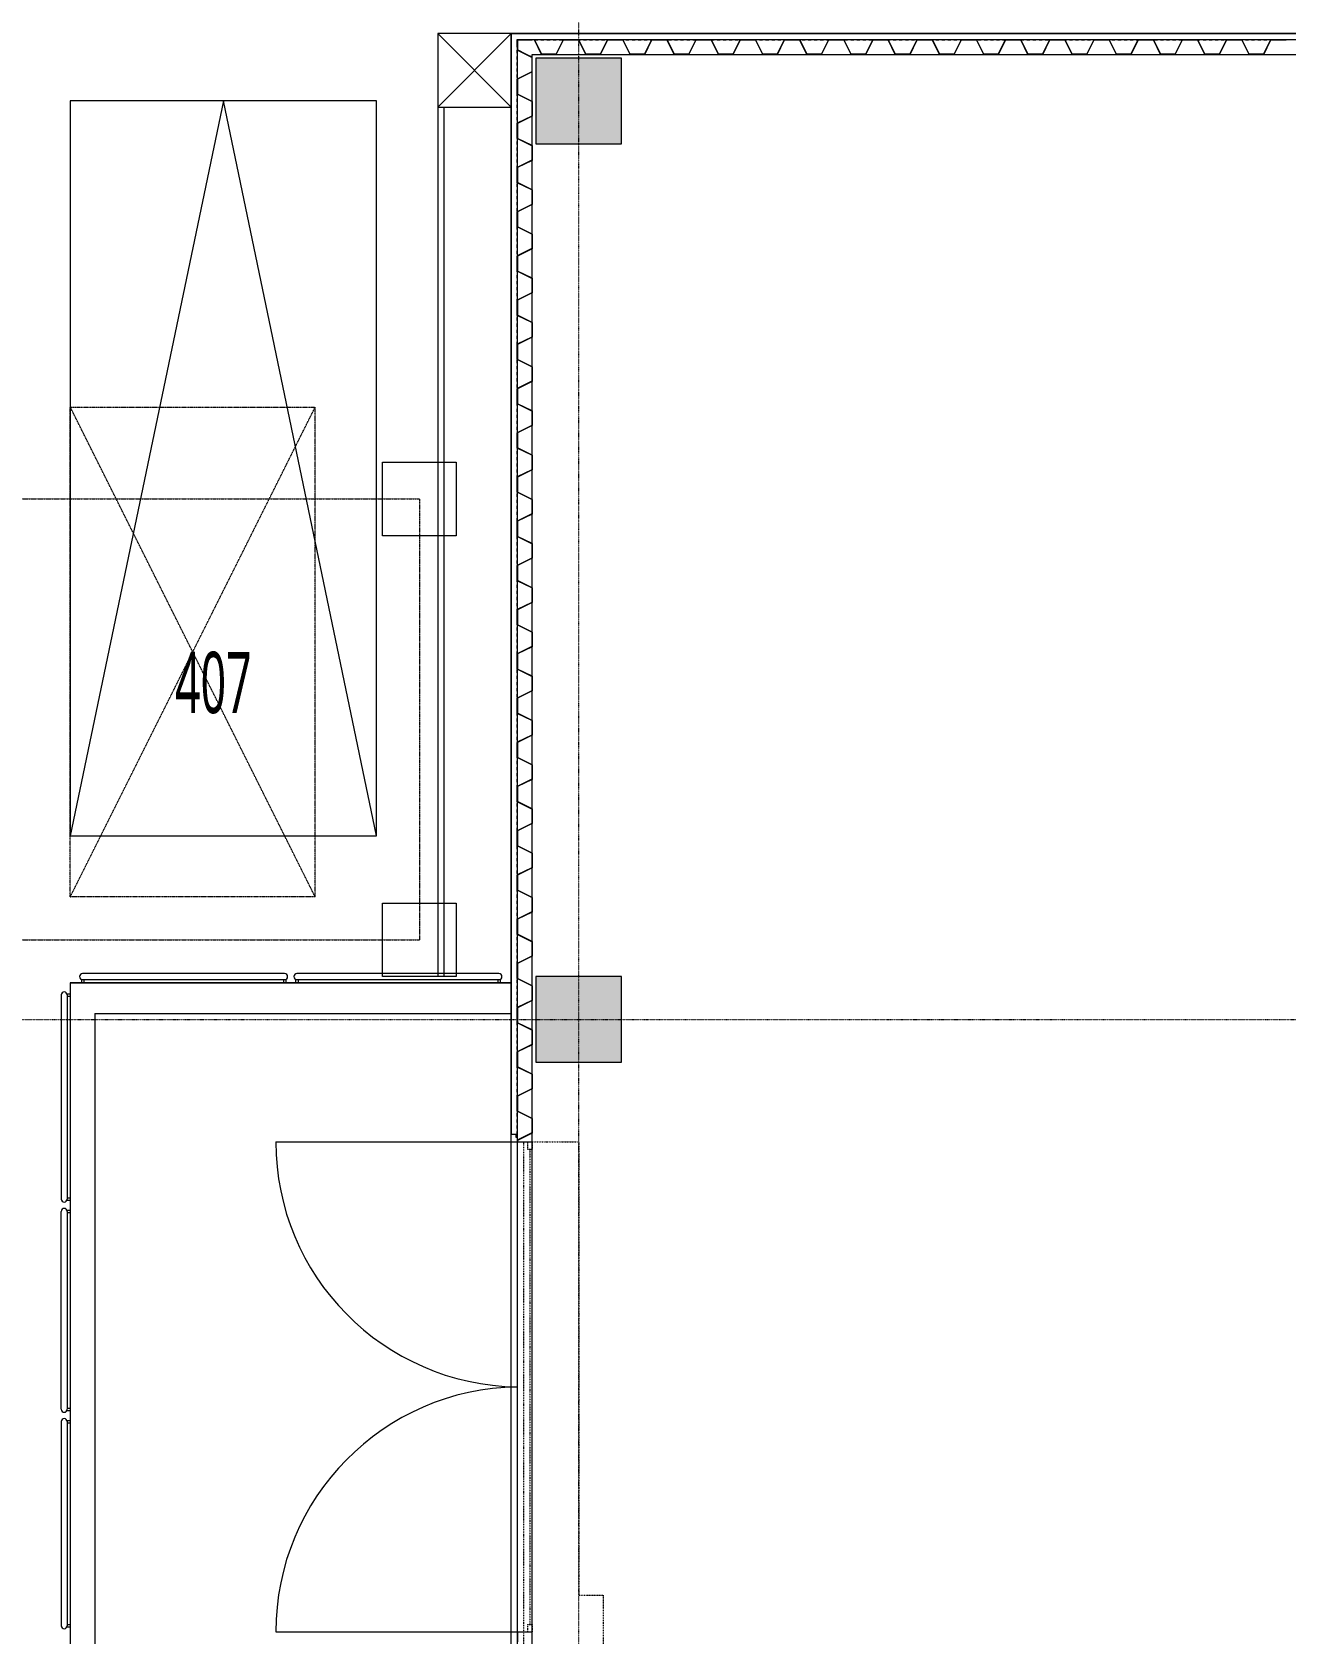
# Model space of a CAD drawing. Extents: x -76427 to 292734, y -42117 to 131250.
# Drawn here: x -4463 to 5776, y 69982 to 83063 of the extents above; entities that cross this region are included whole.
import ezdxf

# ---------------------------------------------------------------- set-up
doc = ezdxf.new("R2010")
doc.units = 0
doc.header["$LTSCALE"] = 10
for name, pattern in [('H12PL1$0$DOTK1', [0.01, 0.005, -0.005]), ('H12PL1$0$DOTK2', [0.0166, 0.0083, -0.0083]), ('H12PL1$0$JJP_三點線', [0.9, 0.3, -0.15, 0, -0.15, 0, -0.15, 0, -0.15]), ('H12PL1$0$JJP_虛線(退縮線、投影線、地下室範圍、非屬本工程、圖面分區)', [0.45, 0.3, -0.15]), ('H12PL1$0$點劃線', [1.340556, 0.635, -0.352778, 0, -0.352778]), ('XFM7P10ICA$0$H12PL1$0$JJP_三點線', [0.9, 0.3, -0.15, 0, -0.15, 0, -0.15, 0, -0.15]), ('XFM7P10ICA$0$H12PL1$0$JJP_虛線(退縮線、投影線、地下室範圍、非屬本工程、圖面分區)', [0.45, 0.3, -0.15]), ('XFM7P10ICA$0$H12PL1$0$點劃線', [1.340556, 0.635, -0.352778, 0, -0.352778])]:
    doc.linetypes.add(name, pattern=pattern)
for name, color, linetype in [('H12PL1$0$A-WALL-EX', 252, 'Continuous'), ('H12PL1$0$Door', 252, 'Continuous'), ('H12PL1$0$L10_14_PKG', 252, 'Continuous'), ('H12PL1$0$L10_14_PKG-NN', 252, 'Continuous'), ('H12PL1$0$L10_14_SCON', 252, 'Continuous'), ('H12PL1$0$L10_14_SIAGE1', 252, 'Continuous'), ('H12PL1$0$L10_14_SIAGE2', 252, 'Continuous'), ('H12PL1$0$L10_14_STANTION新設', 252, 'Continuous'), ('H12PL1$0$L10_14_SUGATA3', 252, 'Continuous'), ('H12PL1$0$L10_14_SUGATA4', 252, 'Continuous'), ('H12PL1$0$L10_14_SUGATAD', 252, 'Continuous'), ('H12PL1$0$L10_14_TATEGU1', 252, 'Continuous'), ('H12PL1$0$L10_14_TATEGU3', 252, 'Continuous'), ('H12PL1$0$S-COL', 252, 'Continuous'), ('H12PL1$0$S-GRID', 252, 'Continuous'), ('H12PL1$0$S-SLAB-SHOW', 252, 'Continuous'), ('XFM7P10ICA$0$H12PL1$0$A-WALL-EX', 252, 'Continuous'), ('XFM7P10ICA$0$H12PL1$0$Door', 252, 'Continuous'), ('XFM7P10ICA$0$H12PL1$0$Hattch', 252, 'Continuous'), ('XFM7P10ICA$0$H12PL1$0$L-ROAD', 252, 'Continuous'), ('XFM7P10ICA$0$H12PL1$0$S-COL', 252, 'Continuous'), ('XFM7P10ICA$0$H12PL1$0$S-GRID', 252, 'Continuous')]:
    doc.layers.add(name, color=color, linetype=linetype)
doc.styles.add('H12PL1$0$Standard', font='', dxfattribs={"width": 0.8})
doc.styles.get('H12PL1$0$Standard').set_extended_font_data('Microsoft JhengHei')

# ---------------------------------------------------------------- blocks, each defined once
blk = doc.blocks.new('XFM7P10ICA$0$H12PL1')
at = {"layer": 'XFM7P10ICA$0$H12PL1$0$Hattch', "linetype": 'Continuous', "lineweight": 0}
for points in [[(-350, 82150), (350, 82150), (350, 82850), (-350, 82850)], [(-350, 74650), (350, 74650), (350, 75350), (-350, 75350)]]:
    blk.add_hatch(color=256, dxfattribs=at).paths.add_polyline_path(points)
at = {"layer": 'XFM7P10ICA$0$H12PL1$0$A-WALL-EX', "linetype": 'XFM7P10ICA$0$H12PL1$0$JJP_虛線(退縮線、投影線、地下室範圍、非屬本工程、圖面分區)', "lineweight": 0}
for p, q in [((-380, 82999.97), (-500, 82999.97)), ((-500, 82999.97), (-500, 82879.97)), ((17517.5, 82999.97), (-380, 82999.97)), ((-500, 82879.97), (-500, -2529.97))]:
    blk.add_line(p, q, dxfattribs=at)
at = {"layer": 'XFM7P10ICA$0$H12PL1$0$A-WALL-EX', "lineweight": 0}
for p, q in [((-500, 74000), (-380, 74000)), ((-500, 70000), (-380, 70000))]:
    blk.add_line(p, q, dxfattribs=at)
at = {"layer": 'XFM7P10ICA$0$H12PL1$0$A-WALL-EX', "linetype": 'XFM7P10ICA$0$H12PL1$0$JJP_虛線(退縮線、投影線、地下室範圍、非屬本工程、圖面分區)', "lineweight": 0, "flags": 128}
for points in [[(-500.03, 83000), (-500, 83000)], [(-500.03, 83000), (-500.03, -2650)], [(17517.5, 83000), (-500, 83000)], [(-380, 82879.97), (17517.5, 82879.97)], [(-380, -2529.97), (-380, 82879.97)]]:
    blk.add_lwpolyline(points, dxfattribs=at)
at = {"layer": 'XFM7P10ICA$0$H12PL1$0$A-WALL-EX', "lineweight": 0, "flags": 128}
for points in [[(-500, 83000), (-380, 83000)], [(-500, 83000), (-500, 74000)], [(17650, 83000), (-380, 83000)], [(-380, 82880), (17650, 82880)], [(-380, 74000), (-380, 82880)], [(-500, 70000), (-500, 69600)], [(-380, 69600), (-380, 70000)]]:
    blk.add_lwpolyline(points, dxfattribs=at)
at = {"layer": 'XFM7P10ICA$0$H12PL1$0$Door', "linetype": 'XFM7P10ICA$0$H12PL1$0$點劃線', "lineweight": 0}
for p, q in [((-446, 74000), (4, 74000)), ((-446, 69900), (-446, 74000)), ((-416, 74000), (-416, 73940)), ((-416, 73940), (-380, 73940)), ((-398, 73940), (-398, 70060)), ((-380, 74000), (-380, 73940)), ((4, 70300), (4, 74000)), ((4, 70300), (204, 70300)), ((204, 69900), (204, 70300)), ((-416, 70060), (-416, 70000)), ((-416, 70060), (-380, 70060)), ((-416, 70000), (-380, 70000)), ((-380, 70060), (-380, 70000))]:
    blk.add_line(p, q, dxfattribs=at)
at = {"layer": 'XFM7P10ICA$0$H12PL1$0$Hattch', "lineweight": 0}
for p, q in [((-498.32, 83000), (-498.32, 82998.32)), ((-498.32, 82998.32), (-498.32, 82916.09)), ((-362.08, 82998.32), (-380, 82998.32)), ((-301.88, 82880), (-361.04, 82998.32)), ((-300.84, 82881.68), (-360, 83000)), ((-182.92, 82881.68), (-123.76, 83000)), ((-181.88, 82880), (-122.72, 82998.32)), ((-123.76, 83000), (0, 83000)), ((-1.04, 82998.32), (-122.72, 82998.32)), ((59.16, 82880), (0, 82998.32)), ((60.2, 82881.68), (1.04, 83000)), ((178.12, 82881.68), (237.28, 83000)), ((179.16, 82880), (238.32, 82998.32)), ((237.28, 83000), (361.04, 83000)), ((360, 82998.32), (238.32, 82998.32)), ((420.2, 82880), (361.04, 82998.32)), ((421.24, 82881.68), (362.08, 83000)), ((539.16, 82881.68), (598.32, 83000)), ((540.2, 82880), (599.36, 82998.32)), ((598.32, 83000), (722.08, 83000)), ((721.04, 82998.32), (599.36, 82998.32)), ((781.24, 82880), (722.08, 82998.32)), ((782.27, 82881.68), (723.11, 83000)), ((900.2, 82881.68), (959.36, 83000)), ((901.24, 82880), (960.4, 82998.32)), ((959.36, 83000), (1083.11, 83000)), ((1082.08, 82998.32), (960.4, 82998.32)), ((1142.27, 82880), (1083.11, 82998.32)), ((1143.31, 82881.68), (1084.15, 83000)), ((1261.24, 82881.68), (1320.4, 83000)), ((1262.27, 82880), (1321.43, 82998.32)), ((1320.4, 83000), (1444.15, 83000)), ((1443.11, 82998.32), (1321.43, 82998.32)), ((1503.31, 82880), (1444.15, 82998.32)), ((1504.35, 82881.68), (1445.19, 83000)), ((1622.27, 82881.68), (1681.43, 83000)), ((1623.31, 82880), (1682.47, 82998.32)), ((1681.43, 83000), (1805.19, 83000)), ((1804.15, 82998.32), (1682.47, 82998.32)), ((1864.35, 82880), (1805.19, 82998.32)), ((1865.39, 82881.68), (1806.23, 83000)), ((1983.31, 82881.68), (2042.47, 83000)), ((1984.35, 82880), (2043.51, 82998.32)), ((2042.47, 83000), (2166.23, 83000)), ((2165.19, 82998.32), (2043.51, 82998.32)), ((2225.39, 82880), (2166.23, 82998.32)), ((2226.43, 82881.68), (2167.27, 83000)), ((2344.35, 82881.68), (2403.51, 83000)), ((2345.39, 82880), (2404.55, 82998.32)), ((2403.51, 83000), (2527.27, 83000)), ((2526.23, 82998.32), (2404.55, 82998.32)), ((2586.43, 82880), (2527.27, 82998.32)), ((2587.47, 82881.68), (2528.31, 83000)), ((2705.39, 82881.68), (2764.55, 83000)), ((2706.43, 82880), (2765.59, 82998.32)), ((2764.55, 83000), (2888.31, 83000)), ((2887.27, 82998.32), (2765.59, 82998.32)), ((2947.47, 82880), (2888.31, 82998.32)), ((2948.5, 82881.68), (2889.34, 83000)), ((3066.43, 82881.68), (3125.59, 83000)), ((3067.47, 82880), (3126.63, 82998.32)), ((3125.59, 83000), (3249.34, 83000)), ((3248.31, 82998.32), (3126.63, 82998.32)), ((3308.5, 82880), (3249.34, 82998.32)), ((3309.54, 82881.68), (3250.38, 83000)), ((3427.47, 82881.68), (3486.63, 83000)), ((3428.5, 82880), (3487.66, 82998.32)), ((3486.63, 83000), (3610.38, 83000)), ((3609.34, 82998.32), (3487.66, 82998.32)), ((3669.54, 82880), (3610.38, 82998.32)), ((3670.58, 82881.68), (3611.42, 83000)), ((3788.5, 82881.68), (3847.66, 83000)), ((3789.54, 82880), (3848.7, 82998.32)), ((3847.66, 83000), (3971.42, 83000)), ((3970.38, 82998.32), (3848.7, 82998.32)), ((4030.58, 82880), (3971.42, 82998.32)), ((4031.62, 82881.68), (3972.46, 83000)), ((4149.54, 82881.68), (4208.7, 83000)), ((4150.58, 82880), (4209.74, 82998.32)), ((4208.7, 83000), (4332.46, 83000)), ((4331.42, 82998.32), (4209.74, 82998.32)), ((4391.62, 82880), (4332.46, 82998.32)), ((4392.66, 82881.68), (4333.5, 83000)), ((4510.58, 82881.68), (4569.74, 83000)), ((4511.62, 82880), (4570.78, 82998.32)), ((4569.74, 83000), (4693.5, 83000)), ((4692.46, 82998.32), (4570.78, 82998.32)), ((4752.66, 82880), (4693.5, 82998.32)), ((4753.7, 82881.68), (4694.54, 83000)), ((4871.62, 82881.68), (4930.78, 83000)), ((4872.66, 82880), (4931.82, 82998.32)), ((4930.78, 83000), (5054.54, 83000)), ((5053.5, 82998.32), (4931.82, 82998.32)), ((5113.7, 82880), (5054.54, 82998.32)), ((5114.73, 82881.68), (5055.57, 83000)), ((5232.66, 82881.68), (5291.82, 83000)), ((5233.7, 82880), (5292.86, 82998.32)), ((5291.82, 83000), (5415.57, 83000)), ((5414.54, 82998.32), (5292.86, 82998.32)), ((5474.73, 82880), (5415.57, 82998.32)), ((5475.77, 82881.68), (5416.61, 83000)), ((5593.7, 82881.68), (5652.86, 83000)), ((5594.73, 82880), (5653.89, 82998.32)), ((5652.86, 83000), (5776.61, 83000)), ((5775.57, 82998.32), (5653.89, 82998.32)), ((-429.9, 82880), (-500, 82915.05)), ((-426.14, 82880), (-498.32, 82916.09)), ((-381.68, 82855.89), (-429.9, 82880)), ((-380, 82856.93), (-426.14, 82880)), ((-381.68, 82855.89), (-381.68, 82737.97)), ((-181.88, 82880), (-301.88, 82880)), ((-182.92, 82881.68), (-300.84, 82881.68)), ((179.16, 82880), (59.16, 82880)), ((178.12, 82881.68), (60.2, 82881.68)), ((540.2, 82880), (420.2, 82880)), ((539.16, 82881.68), (421.24, 82881.68)), ((901.24, 82880), (781.24, 82880)), ((900.2, 82881.68), (782.27, 82881.68)), ((1262.27, 82880), (1142.27, 82880)), ((1261.24, 82881.68), (1143.31, 82881.68)), ((1623.31, 82880), (1503.31, 82880)), ((1622.27, 82881.68), (1504.35, 82881.68)), ((1984.35, 82880), (1864.35, 82880)), ((1983.31, 82881.68), (1865.39, 82881.68)), ((2345.39, 82880), (2225.39, 82880)), ((2344.35, 82881.68), (2226.43, 82881.68)), ((2706.43, 82880), (2586.43, 82880)), ((2705.39, 82881.68), (2587.47, 82881.68)), ((3067.47, 82880), (2947.47, 82880)), ((3066.43, 82881.68), (2948.5, 82881.68)), ((3428.5, 82880), (3308.5, 82880)), ((3427.47, 82881.68), (3309.54, 82881.68)), ((3789.54, 82880), (3669.54, 82880)), ((3788.5, 82881.68), (3670.58, 82881.68)), ((4150.58, 82880), (4030.58, 82880)), ((4149.54, 82881.68), (4031.62, 82881.68)), ((4511.62, 82880), (4391.62, 82880)), ((4510.58, 82881.68), (4392.66, 82881.68)), ((4872.66, 82880), (4752.66, 82880)), ((4871.62, 82881.68), (4753.7, 82881.68)), ((5233.7, 82880), (5113.7, 82880)), ((5232.66, 82881.68), (5114.73, 82881.68)), ((5594.73, 82880), (5474.73, 82880)), ((5593.7, 82881.68), (5475.77, 82881.68)), ((-381.68, 82737.97), (-500, 82678.81)), ((-500, 82554.01), (-500, 82677.77)), ((-380, 82736.93), (-498.32, 82677.77)), ((-498.32, 82676.73), (-498.32, 82555.05)), ((-381.68, 82494.85), (-500, 82554.01)), ((-380, 82495.89), (-498.32, 82555.05)), ((-381.68, 82494.85), (-381.68, 82376.93)), ((-380, 82495.89), (-380, 82375.89)), ((-381.68, 82376.93), (-500, 82317.77)), ((-500, 82192.98), (-500, 82316.73)), ((-380, 82375.89), (-498.32, 82316.73)), ((-498.32, 82315.69), (-498.32, 82194.01)), ((-381.68, 82133.82), (-500, 82192.98)), ((-380, 82134.85), (-498.32, 82194.01)), ((-381.68, 82015.89), (-500, 81956.73)), ((-380, 82014.85), (-498.32, 81955.69)), ((-381.68, 82133.82), (-381.68, 82015.89)), ((-380, 82134.85), (-380, 82014.85)), ((-500, 81831.94), (-500, 81955.69)), ((-498.32, 81954.66), (-498.32, 81832.98)), ((-381.68, 81772.78), (-500, 81831.94)), ((-380, 81773.82), (-498.32, 81832.98)), ((-381.68, 81772.78), (-381.68, 81654.85)), ((-380, 81773.82), (-380, 81653.82)), ((-381.68, 81654.85), (-500, 81595.69)), ((-380, 81653.82), (-498.32, 81594.66)), ((-500, 81470.9), (-500, 81594.66)), ((-498.32, 81593.62), (-498.32, 81471.94)), ((-381.68, 81411.74), (-500, 81470.9)), ((-380, 81412.78), (-498.32, 81471.94)), ((-381.68, 81411.74), (-381.68, 81293.82)), ((-380, 81412.78), (-380, 81292.78)), ((-381.68, 81293.82), (-500, 81234.66)), ((-500, 81109.86), (-500, 81233.62)), ((-380, 81292.78), (-498.32, 81233.62)), ((-498.32, 81232.58), (-498.32, 81110.9)), ((-381.68, 81050.7), (-500, 81109.86)), ((-380, 81051.74), (-498.32, 81110.9)), ((-381.68, 81050.7), (-381.68, 80932.78)), ((-380, 81051.74), (-380, 80931.74)), ((-381.68, 80932.78), (-500, 80873.62)), ((-500, 80748.82), (-500, 80872.58)), ((-380, 80931.74), (-498.32, 80872.58)), ((-498.32, 80871.54), (-498.32, 80749.86)), ((-381.68, 80689.66), (-500, 80748.82)), ((-380, 80690.7), (-498.32, 80749.86)), ((-381.68, 80689.66), (-381.68, 80571.74)), ((-380, 80690.7), (-380, 80570.7)), ((-381.68, 80571.74), (-500, 80512.58)), ((-500, 80387.78), (-500, 80511.54)), ((-380, 80570.7), (-498.32, 80511.54)), ((-498.32, 80510.5), (-498.32, 80388.82)), ((-381.68, 80328.62), (-500, 80387.78)), ((-380, 80329.66), (-498.32, 80388.82)), ((-381.68, 80328.62), (-381.68, 80210.7)), ((-380, 80329.66), (-380, 80209.66)), ((-381.68, 80210.7), (-500, 80151.54)), ((-380, 80209.66), (-498.32, 80150.5)), ((-500, 80026.75), (-500, 80150.5)), ((-498.32, 80149.46), (-498.32, 80027.78)), ((-381.68, 79967.59), (-500, 80026.75)), ((-380, 79968.62), (-498.32, 80027.78)), ((-381.68, 79967.59), (-381.68, 79849.66)), ((-380, 79968.62), (-380, 79848.62)), ((-381.68, 79849.66), (-500, 79790.5)), ((-500, 79665.71), (-500, 79789.46)), ((-380, 79848.62), (-498.32, 79789.46)), ((-498.32, 79788.43), (-498.32, 79666.75)), ((-381.68, 79606.55), (-500, 79665.71)), ((-380, 79607.59), (-498.32, 79666.75)), ((-381.68, 79606.55), (-381.68, 79488.62)), ((-380, 79607.59), (-380, 79487.59)), ((-381.68, 79488.62), (-500, 79429.46)), ((-500, 79304.67), (-500, 79428.43)), ((-380, 79487.59), (-498.32, 79428.43)), ((-498.32, 79427.39), (-498.32, 79305.71)), ((-381.68, 79245.51), (-500, 79304.67)), ((-380, 79246.55), (-498.32, 79305.71)), ((-381.68, 79245.51), (-381.68, 79127.59)), ((-380, 79246.55), (-380, 79126.55)), ((-381.68, 79127.59), (-500, 79068.43)), ((-500, 78943.63), (-500, 79067.39)), ((-380, 79126.55), (-498.32, 79067.39)), ((-498.32, 79066.35), (-498.32, 78944.67)), ((-381.68, 78884.47), (-500, 78943.63)), ((-380, 78885.51), (-498.32, 78944.67)), ((-381.68, 78884.47), (-381.68, 78766.55)), ((-380, 78885.51), (-380, 78765.51)), ((-381.68, 78766.55), (-500, 78707.39)), ((-380, 78765.51), (-498.32, 78706.35)), ((-500, 78582.59), (-500, 78706.35)), ((-498.32, 78705.31), (-498.32, 78583.63)), ((-381.68, 78523.43), (-500, 78582.59)), ((-380, 78524.47), (-498.32, 78583.63)), ((-381.68, 78523.43), (-381.68, 78405.51)), ((-380, 78524.47), (-380, 78404.47)), ((-381.68, 78405.51), (-500, 78346.35)), ((-380, 78404.47), (-498.32, 78345.31)), ((-500, 78221.55), (-500, 78345.31)), ((-381.68, 78162.39), (-500, 78221.55)), ((-498.32, 78344.27), (-498.32, 78222.59)), ((-380, 78163.43), (-498.32, 78222.59)), ((-381.68, 78162.39), (-381.68, 78044.47)), ((-380, 78163.43), (-380, 78043.43)), ((-381.68, 78044.47), (-500, 77985.31)), ((-500, 77860.52), (-500, 77984.27)), ((-380, 78043.43), (-498.32, 77984.27)), ((-498.32, 77983.23), (-498.32, 77861.55)), ((-381.68, 77801.36), (-500, 77860.52)), ((-380, 77802.39), (-498.32, 77861.55)), ((-381.68, 77801.36), (-381.68, 77683.43)), ((-380, 77802.39), (-380, 77682.39)), ((-381.68, 77683.43), (-500, 77624.27)), ((-500, 77499.48), (-500, 77623.23)), ((-380, 77682.39), (-498.32, 77623.23)), ((-498.32, 77622.2), (-498.32, 77500.52)), ((-381.68, 77440.32), (-500, 77499.48)), ((-380, 77441.36), (-498.32, 77500.52)), ((-381.68, 77440.32), (-381.68, 77322.39)), ((-380, 77441.36), (-380, 77321.36)), ((-381.68, 77322.39), (-500, 77263.23)), ((-380, 77321.36), (-498.32, 77262.2)), ((-500, 77138.44), (-500, 77262.2)), ((-498.32, 77261.16), (-498.32, 77139.48)), ((-381.68, 77079.28), (-500, 77138.44)), ((-380, 77080.32), (-498.32, 77139.48)), ((-381.68, 77079.28), (-381.68, 76961.36)), ((-380, 77080.32), (-380, 76960.32)), ((-381.68, 76961.36), (-500, 76902.2)), ((-380, 76960.32), (-498.32, 76901.16)), ((-500, 76777.4), (-500, 76901.16)), ((-498.32, 76900.12), (-498.32, 76778.44)), ((-381.68, 76718.24), (-500, 76777.4)), ((-380, 76719.28), (-498.32, 76778.44)), ((-381.68, 76718.24), (-381.68, 76600.32)), ((-380, 76719.28), (-380, 76599.28)), ((-381.68, 76600.32), (-500, 76541.16)), ((-500, 76416.36), (-500, 76540.12)), ((-380, 76599.28), (-498.32, 76540.12)), ((-498.32, 76539.08), (-498.32, 76417.4)), ((-381.68, 76357.2), (-500, 76416.36)), ((-380, 76358.24), (-498.32, 76417.4)), ((-381.68, 76357.2), (-381.68, 76239.28)), ((-380, 76358.24), (-380, 76238.24)), ((-381.68, 76239.28), (-500, 76180.12)), ((-500, 76055.32), (-500, 76179.08)), ((-380, 76238.24), (-498.32, 76179.08)), ((-498.32, 76178.04), (-498.32, 76056.36)), ((-381.68, 75996.16), (-500, 76055.32)), ((-380, 75997.2), (-498.32, 76056.36)), ((-381.68, 75996.16), (-381.68, 75878.24)), ((-380, 75997.2), (-380, 75877.2)), ((-381.68, 75878.24), (-500, 75819.08)), ((-380, 75877.2), (-498.32, 75818.04)), ((-500, 75694.29), (-500, 75818.04)), ((-498.32, 75817), (-498.32, 75695.32)), ((-381.68, 75635.13), (-500, 75694.29)), ((-380, 75636.16), (-498.32, 75695.32)), ((-381.68, 75635.13), (-381.68, 75517.2)), ((-380, 75636.16), (-380, 75516.16)), ((-381.68, 75517.2), (-500, 75458.04)), ((-380, 75516.16), (-498.32, 75457)), ((-500, 75333.25), (-500, 75457)), ((-498.32, 75455.97), (-498.32, 75334.29)), ((-381.68, 75274.09), (-500, 75333.25)), ((-380, 75275.13), (-498.32, 75334.29)), ((-381.68, 75274.09), (-381.68, 75156.16)), ((-380, 75275.13), (-380, 75155.13)), ((-381.68, 75156.16), (-500, 75097)), ((-500, 74972.21), (-500, 75095.97)), ((-380, 75155.13), (-498.32, 75095.97)), ((-498.32, 75094.93), (-498.32, 74973.25)), ((-381.68, 74913.05), (-500, 74972.21)), ((-380, 74914.09), (-498.32, 74973.25)), ((-381.68, 74913.05), (-381.68, 74795.13)), ((-380, 74914.09), (-380, 74794.09)), ((-381.68, 74795.13), (-500, 74735.97)), ((-500, 74611.17), (-500, 74734.93)), ((-380, 74794.09), (-498.32, 74734.93)), ((-498.32, 74733.89), (-498.32, 74612.21)), ((-381.68, 74552.01), (-500, 74611.17)), ((-380, 74553.05), (-498.32, 74612.21)), ((-381.68, 74434.09), (-500, 74374.93)), ((-380, 74433.05), (-498.32, 74373.89)), ((-381.68, 74552.01), (-381.68, 74434.09)), ((-380, 74553.05), (-380, 74433.05)), ((-500, 74250.13), (-500, 74373.89)), ((-498.32, 74372.85), (-498.32, 74251.17)), ((-381.68, 74190.97), (-500, 74250.13)), ((-380, 74192.01), (-498.32, 74251.17)), ((-381.68, 74190.97), (-381.68, 74073.05)), ((-380, 74192.01), (-380, 74072.01)), ((-381.68, 74073.05), (-500, 74013.89)), ((-380, 74072.01), (-498.32, 74012.85)), ((-498.32, 74011.81), (-498.32, 74000)), ((-498.32, 70000), (-498.32, 69918.71))]:
    blk.add_line(p, q, dxfattribs=at)
at = {"layer": 'XFM7P10ICA$0$H12PL1$0$L-ROAD', "lineweight": 0, "flags": 128}
blk.add_lwpolyline([(250600, 106000), (18950, 106000, -0.41421356), (17450, 107500), (2450, 107500.37), (-15800, 107500.37), (-15800, 340), (-550, 340), (-550, 83050), (17450, 83050), (17450, 91750), (18050, 91750), (18050, 90550), (68100, 90550), (68100, 93810), (77100, 93810), (77100, 90550), (77400, 90550), (77400, 99500), (127200, 99500), (127200, 90500), (151200, 90500)], format="xyb", dxfattribs=at)
at = {"layer": 'XFM7P10ICA$0$H12PL1$0$S-COL', "lineweight": 0, "flags": 128}
for points in [[(-350, 82150), (350, 82150), (350, 82850), (-350, 82850)], [(-350, 74650), (350, 74650), (350, 75350), (-350, 75350)]]:
    blk.add_lwpolyline(points, close=True, dxfattribs=at)
at = {"layer": 'XFM7P10ICA$0$H12PL1$0$S-GRID', "linetype": 'XFM7P10ICA$0$H12PL1$0$JJP_三點線', "lineweight": 0}
for p, q in [((0, 128250), (0, -28000)), ((-29000, 75000), (289600, 75000))]:
    blk.add_line(p, q, dxfattribs=at)
blk = doc.blocks.new('XFM7P10ICA')
blk.add_blockref('XFM7P10ICA$0$H12PL1', (0, 0))
blk = doc.blocks.new('H12PL1')
at = {"layer": 'H12PL1$0$A-WALL-EX', "linetype": 'H12PL1$0$JJP_虛線(退縮線、投影線、地下室範圍、非屬本工程、圖面分區)', "lineweight": 0}
for p, q in [((-380, 82999.97), (-500, 82999.97)), ((-500, 82999.97), (-500, 82879.97)), ((17517.5, 82999.97), (-380, 82999.97)), ((-500, 82879.97), (-500, -2529.97))]:
    blk.add_line(p, q, dxfattribs=at)
at = {"layer": 'H12PL1$0$A-WALL-EX', "lineweight": 0}
for p, q in [((-500, 74000), (-380, 74000)), ((-500, 70000), (-380, 70000))]:
    blk.add_line(p, q, dxfattribs=at)
at = {"layer": 'H12PL1$0$A-WALL-EX', "linetype": 'H12PL1$0$JJP_虛線(退縮線、投影線、地下室範圍、非屬本工程、圖面分區)', "lineweight": 0, "flags": 128}
for points in [[(-500.03, 83000), (-500, 83000)], [(-500.03, 83000), (-500.03, -2650)], [(17517.5, 83000), (-500, 83000)], [(-380, 82879.97), (17517.5, 82879.97)], [(-380, -2529.97), (-380, 82879.97)]]:
    blk.add_lwpolyline(points, dxfattribs=at)
at = {"layer": 'H12PL1$0$A-WALL-EX', "lineweight": 0, "flags": 128}
for points in [[(-500, 83000), (-380, 83000)], [(-500, 83000), (-500, 74000)], [(17535, 83000), (-380, 83000)], [(-380, 82880), (17650, 82880)], [(-380, 74000), (-380, 82880)], [(-500, 70000), (-500, 69600)], [(-380, 69600), (-380, 70000)]]:
    blk.add_lwpolyline(points, dxfattribs=at)
at = {"layer": 'H12PL1$0$Door', "linetype": 'H12PL1$0$點劃線', "lineweight": 0}
for p, q in [((-446, 74000), (4, 74000)), ((-446, 69900), (-446, 74000)), ((-416, 74000), (-416, 73940)), ((-416, 73940), (-380, 73940)), ((-398, 73940), (-398, 70060)), ((-380, 74000), (-380, 73940)), ((4, 70300), (4, 74000)), ((4, 70300), (204, 70300)), ((204, 69900), (204, 70300)), ((-416, 70060), (-416, 70000)), ((-416, 70060), (-380, 70060)), ((-416, 70000), (-380, 70000)), ((-380, 70060), (-380, 70000))]:
    blk.add_line(p, q, dxfattribs=at)
at = {"layer": 'H12PL1$0$L10_14_PKG', "lineweight": 0, "flags": 128}
blk.add_lwpolyline([(-1649.99, 76500), (-2899.99, 82500), (-4149.99, 76500)], dxfattribs=at)
blk.add_lwpolyline([(-1649.99, 76500), (-1649.99, 82500), (-4149.99, 82500), (-4149.99, 76500)], close=True, dxfattribs=at)
at = {"layer": 'H12PL1$0$L10_14_SCON', "lineweight": 0}
for p, q in [((-4060, 75327.85), (-4060, 75300)), ((-4040, 75327.85), (-4040, 75300)), ((-2410, 75327.85), (-2410, 75300)), ((-2390, 75327.85), (-2390, 75300)), ((-2310, 75327.85), (-2310, 75300)), ((-2290, 75327.85), (-2290, 75300)), ((-660, 75327.85), (-660, 75300)), ((-640, 75327.85), (-640, 75300)), ((-4177.85, 75210), (-4150, 75210)), ((-4177.85, 75190), (-4150, 75190)), ((-4177.85, 73543.33), (-4150, 73543.33)), ((-4177.85, 73523.33), (-4150, 73523.33)), ((-4177.85, 73443.33), (-4150, 73443.33)), ((-4177.85, 73423.33), (-4150, 73423.33)), ((-4177.85, 71826.67), (-4150, 71826.67)), ((-4177.85, 71806.67), (-4150, 71806.67)), ((-4177.85, 71726.67), (-4150, 71726.67)), ((-4177.85, 71706.67), (-4150, 71706.67)), ((-4177.85, 70060), (-4150, 70060)), ((-4177.85, 70040), (-4150, 70040))]:
    blk.add_line(p, q, dxfattribs=at)
at = {"layer": 'H12PL1$0$L10_14_SIAGE1', "lineweight": 0, "flags": 128}
blk.add_lwpolyline([(-501.2, 82950.4), (-501.2, 83001.2), (-450.4, 83001.2)], dxfattribs=at)
at = {"layer": 'H12PL1$0$L10_14_SIAGE2', "lineweight": 0, "flags": 128}
for points in [[(-500, 82938.4), (-500, 82963.2)], [(-456.4, 83000), (-431.6, 83000)], [(-406.8, 83000), (-382, 83000)], [(-357.2, 83000), (-332.4, 83000)], [(-307.6, 83000), (-282.8, 83000)], [(-258, 83000), (-233.2, 83000)], [(-208.4, 83000), (-183.6, 83000)], [(-158.8, 83000), (-134, 83000)], [(-109.2, 83000), (-84.4, 83000)], [(-59.6, 83000), (-34.8, 83000)], [(-10, 83000), (14.8, 83000)], [(39.6, 83000), (64.4, 83000)], [(89.2, 83000), (114, 83000)], [(138.8, 83000), (163.6, 83000)], [(188.4, 83000), (213.2, 83000)], [(238, 83000), (262.8, 83000)], [(287.6, 83000), (312.4, 83000)], [(337.2, 83000), (362, 83000)], [(386.8, 83000), (411.6, 83000)], [(436.4, 83000), (461.2, 83000)], [(486, 83000), (510.8, 83000)], [(535.6, 83000), (560.4, 83000)], [(585.2, 83000), (610, 83000)], [(634.8, 83000), (659.6, 83000)], [(684.4, 83000), (709.2, 83000)], [(734, 83000), (758.8, 83000)], [(783.6, 83000), (808.4, 83000)], [(833.2, 83000), (858, 83000)], [(882.8, 83000), (907.6, 83000)], [(932.4, 83000), (957.2, 83000)], [(982, 83000), (1006.8, 83000)], [(1031.6, 83000), (1056.4, 83000)], [(1081.2, 83000), (1106, 83000)], [(1130.8, 83000), (1155.6, 83000)], [(1180.4, 83000), (1205.2, 83000)], [(1230, 83000), (1254.8, 83000)], [(1279.6, 83000), (1304.4, 83000)], [(1329.2, 83000), (1354, 83000)], [(1378.8, 83000), (1403.6, 83000)], [(1428.4, 83000), (1453.2, 83000)], [(1478, 83000), (1502.8, 83000)], [(1527.6, 83000), (1552.4, 83000)], [(1577.2, 83000), (1602, 83000)], [(1626.8, 83000), (1651.6, 83000)], [(1676.4, 83000), (1701.2, 83000)], [(1726, 83000), (1750.8, 83000)], [(1775.6, 83000), (1800.4, 83000)], [(1825.2, 83000), (1850, 83000)], [(1874.8, 83000), (1899.6, 83000)], [(1924.4, 83000), (1949.2, 83000)], [(1974, 83000), (1998.8, 83000)], [(2023.6, 83000), (2048.4, 83000)], [(2073.2, 83000), (2098, 83000)], [(2122.8, 83000), (2147.6, 83000)], [(2172.4, 83000), (2197.2, 83000)], [(2222, 83000), (2246.8, 83000)], [(2271.6, 83000), (2296.4, 83000)], [(2321.2, 83000), (2346, 83000)], [(2370.8, 83000), (2395.6, 83000)], [(2420.4, 83000), (2445.2, 83000)], [(2420.4, 83000), (2445.2, 83000)], [(2470, 83000), (2494.8, 83000)], [(2519.6, 83000), (2544.4, 83000)], [(2569.2, 83000), (2594, 83000)], [(2618.8, 83000), (2643.6, 83000)], [(2668.4, 83000), (2693.2, 83000)], [(2718, 83000), (2742.8, 83000)], [(2767.6, 83000), (2792.4, 83000)], [(2817.2, 83000), (2842, 83000)], [(2866.8, 83000), (2891.6, 83000)], [(2916.4, 83000), (2941.2, 83000)], [(2966, 83000), (2990.8, 83000)], [(3015.6, 83000), (3040.4, 83000)], [(3065.2, 83000), (3090, 83000)], [(3114.8, 83000), (3139.6, 83000)], [(3164.4, 83000), (3189.2, 83000)], [(3214, 83000), (3238.8, 83000)], [(3263.6, 83000), (3288.4, 83000)], [(3313.2, 83000), (3338, 83000)], [(3362.8, 83000), (3387.6, 83000)], [(3412.4, 83000), (3437.2, 83000)], [(3462, 83000), (3486.8, 83000)], [(3511.6, 83000), (3536.4, 83000)], [(3561.2, 83000), (3586, 83000)], [(3610.8, 83000), (3635.6, 83000)], [(3660.4, 83000), (3685.2, 83000)], [(3710, 83000), (3734.8, 83000)], [(3759.6, 83000), (3784.4, 83000)], [(3809.2, 83000), (3834, 83000)], [(3858.8, 83000), (3883.6, 83000)], [(3908.4, 83000), (3933.2, 83000)], [(3958, 83000), (3982.8, 83000)], [(4007.6, 83000), (4032.4, 83000)], [(4057.2, 83000), (4082, 83000)], [(4106.8, 83000), (4131.6, 83000)], [(4156.4, 83000), (4181.2, 83000)], [(4206, 83000), (4230.8, 83000)], [(4255.6, 83000), (4280.4, 83000)], [(4305.2, 83000), (4330, 83000)], [(4354.8, 83000), (4379.6, 83000)], [(4404.4, 83000), (4429.2, 83000)], [(4454, 83000), (4478.8, 83000)], [(4503.6, 83000), (4528.4, 83000)], [(4553.2, 83000), (4578, 83000)], [(4602.8, 83000), (4627.6, 83000)], [(4652.4, 83000), (4677.2, 83000)], [(4702, 83000), (4726.8, 83000)], [(4751.6, 83000), (4776.4, 83000)], [(4801.2, 83000), (4826, 83000)], [(4850.8, 83000), (4875.6, 83000)], [(4900.4, 83000), (4925.2, 83000)], [(4950, 83000), (4974.8, 83000)], [(4999.6, 83000), (5024.4, 83000)], [(5049.2, 83000), (5074, 83000)], [(5098.8, 83000), (5123.6, 83000)], [(5148.4, 83000), (5173.2, 83000)], [(5198, 83000), (5222.8, 83000)], [(5247.6, 83000), (5272.4, 83000)], [(5297.2, 83000), (5322, 83000)], [(5297.2, 83000), (5322, 83000)], [(5346.8, 83000), (5371.6, 83000)], [(5396.4, 83000), (5421.2, 83000)], [(5446, 83000), (5470.8, 83000)], [(5495.6, 83000), (5520.4, 83000)], [(5545.2, 83000), (5570, 83000)], [(5594.8, 83000), (5619.6, 83000)], [(5644.4, 83000), (5669.2, 83000)], [(5694, 83000), (5718.8, 83000)], [(5743.6, 83000), (5768.4, 83000)], [(-500, 82888.8), (-500, 82913.6)], [(-500, 82839.2), (-500, 82864)], [(-500, 82789.6), (-500, 82814.4)], [(-500, 82740), (-500, 82764.8)], [(-500, 82690.4), (-500, 82715.2)], [(-500, 82640.8), (-500, 82665.6)], [(-500, 82591.2), (-500, 82616)], [(-500, 82541.6), (-500, 82566.4)], [(-500, 82492), (-500, 82516.8)], [(-500, 82442.4), (-500, 82467.2)], [(-500, 82392.8), (-500, 82417.6)], [(-500, 82343.2), (-500, 82368)], [(-500, 82293.6), (-500, 82318.4)], [(-500, 82244), (-500, 82268.8)], [(-500, 82194.4), (-500, 82219.2)], [(-500, 82144.8), (-500, 82169.6)], [(-500, 82095.2), (-500, 82120)], [(-500, 82045.6), (-500, 82070.4)], [(-500, 81996), (-500, 82020.8)], [(-500, 81946.4), (-500, 81971.2)], [(-500, 81896.8), (-500, 81921.6)], [(-500, 81847.2), (-500, 81872)], [(-500, 81797.6), (-500, 81822.4)], [(-500, 81748), (-500, 81772.8)], [(-500, 81698.4), (-500, 81723.2)], [(-500, 81648.8), (-500, 81673.6)], [(-500, 81599.2), (-500, 81624)], [(-500, 81549.6), (-500, 81574.4)], [(-500, 81500), (-500, 81524.8)], [(-500, 81450.4), (-500, 81475.2)], [(-500, 81400.8), (-500, 81425.6)], [(-500, 81351.2), (-500, 81376)], [(-500, 81301.6), (-500, 81326.4)], [(-500, 81252), (-500, 81276.8)], [(-500, 81202.4), (-500, 81227.2)], [(-500, 81152.8), (-500, 81177.6)], [(-500, 81103.2), (-500, 81128)], [(-500, 81053.6), (-500, 81078.4)], [(-500, 81004), (-500, 81028.8)], [(-500, 80954.4), (-500, 80979.2)], [(-500, 80919.3), (-500, 80904.8), (-500, 80929.6)], [(-500, 80904.8), (-500, 80924.4)], [(-500, 80855.2), (-500, 80880)], [(-500, 80805.6), (-500, 80830.4)], [(-500, 80756), (-500, 80780.8)], [(-500, 80706.4), (-500, 80731.2)], [(-500, 80656.8), (-500, 80681.6)], [(-500, 80607.2), (-500, 80632)], [(-500, 80557.6), (-500, 80582.4)], [(-500, 80508), (-500, 80532.8)], [(-500, 80458.4), (-500, 80483.2)], [(-500, 80408.8), (-500, 80433.6)], [(-500, 80359.2), (-500, 80384)], [(-500, 80309.6), (-500, 80334.4)], [(-500, 80260), (-500, 80284.8)], [(-500, 80210.4), (-500, 80235.2)], [(-500, 80160.8), (-500, 80185.6)], [(-500, 80111.2), (-500, 80136)], [(-500, 80061.6), (-500, 80086.4)], [(-500, 80012), (-500, 80036.8)], [(-500, 79962.4), (-500, 79987.2)], [(-500, 79912.8), (-500, 79937.6)], [(-500, 79863.2), (-500, 79888)], [(-500, 79813.6), (-500, 79838.4)], [(-500, 79764), (-500, 79788.8)], [(-500, 79714.4), (-500, 79739.2)], [(-500, 79664.8), (-500, 79689.6)], [(-500, 79615.2), (-500, 79640)], [(-500, 79565.6), (-500, 79590.4)], [(-500, 79516), (-500, 79540.8)], [(-500, 79466.4), (-500, 79491.2)], [(-500, 79416.8), (-500, 79441.6)], [(-500, 79367.2), (-500, 79392)], [(-500, 79317.6), (-500, 79342.4)], [(-500, 79268), (-500, 79292.8)], [(-500, 79218.4), (-500, 79243.2)], [(-500, 79168.8), (-500, 79193.6)], [(-500, 79119.2), (-500, 79144)], [(-500, 79069.6), (-500, 79094.4)], [(-500, 79020), (-500, 79044.8)], [(-500, 78970.4), (-500, 78995.2)], [(-500, 78920.8), (-500, 78945.6)], [(-500, 78871.2), (-500, 78896)], [(-500, 78821.6), (-500, 78846.4)], [(-500, 78772), (-500, 78796.8)], [(-500, 78722.4), (-500, 78747.2)], [(-500, 78672.8), (-500, 78697.6)], [(-500, 78637.7), (-500, 78623.2), (-500, 78648)], [(-500, 78623.2), (-500, 78642.8)], [(-500, 78573.6), (-500, 78598.4)], [(-500, 78524), (-500, 78548.8)], [(-500, 78474.4), (-500, 78499.2)], [(-500, 78424.8), (-500, 78449.6)], [(-500, 78375.2), (-500, 78400)], [(-500, 78325.6), (-500, 78350.4)], [(-500, 78276), (-500, 78300.8)], [(-500, 78226.4), (-500, 78251.2)], [(-500, 78176.8), (-500, 78201.6)], [(-500, 78127.2), (-500, 78152)], [(-500, 78077.6), (-500, 78102.4)], [(-500, 78028), (-500, 78052.8)], [(-500, 77978.4), (-500, 78003.2)], [(-500, 77928.8), (-500, 77953.6)], [(-500, 77879.2), (-500, 77904)], [(-500, 77829.6), (-500, 77854.4)], [(-500, 77780), (-500, 77804.8)], [(-500, 77730.4), (-500, 77755.2)], [(-500, 77680.8), (-500, 77705.6)], [(-500, 77631.2), (-500, 77656)], [(-500, 77581.6), (-500, 77606.4)], [(-500, 77532), (-500, 77556.8)], [(-500, 77482.4), (-500, 77507.2)], [(-500, 77432.8), (-500, 77457.6)], [(-500, 77383.2), (-500, 77408)], [(-500, 77333.6), (-500, 77358.4)], [(-500, 77284), (-500, 77308.8)], [(-500, 77234.4), (-500, 77259.2)], [(-500, 77184.8), (-500, 77209.6)], [(-500, 77135.2), (-500, 77160)], [(-500, 77085.6), (-500, 77110.4)], [(-500, 77036), (-500, 77060.8)], [(-500, 76986.4), (-500, 77011.2)], [(-500, 76936.8), (-500, 76961.6)], [(-500, 76887.2), (-500, 76912)], [(-500, 76837.6), (-500, 76862.4)], [(-500, 76788), (-500, 76812.8)], [(-500, 76738.4), (-500, 76763.2)], [(-500, 76688.8), (-500, 76713.6)], [(-500, 76639.2), (-500, 76664)], [(-500, 76589.6), (-500, 76614.4)], [(-500, 76540), (-500, 76564.8)], [(-500, 76490.4), (-500, 76515.2)], [(-500, 76440.8), (-500, 76465.6)], [(-500, 76391.2), (-500, 76416)], [(-500, 76356.1), (-500, 76341.6), (-500, 76366.4)], [(-500, 76341.6), (-500, 76361.2)], [(-500, 76292), (-500, 76316.8)], [(-500, 76242.4), (-500, 76267.2)], [(-500, 76192.8), (-500, 76217.6)], [(-500, 76143.2), (-500, 76168)], [(-500, 76093.6), (-500, 76118.4)], [(-500, 76044), (-500, 76068.8)], [(-500, 75994.4), (-500, 76019.2)], [(-500, 75944.8), (-500, 75969.6)], [(-500, 75895.2), (-500, 75920)], [(-500, 75845.6), (-500, 75870.4)], [(-500, 75796), (-500, 75820.8)], [(-500, 75746.4), (-500, 75771.2)], [(-500, 75696.8), (-500, 75721.6)], [(-500, 75647.2), (-500, 75672)], [(-500, 75597.6), (-500, 75622.4)], [(-500, 75548), (-500, 75572.8)], [(-500, 75498.4), (-500, 75523.2)], [(-500, 75448.8), (-500, 75473.6)], [(-500, 75399.2), (-500, 75424)], [(-500, 75349.6), (-500, 75374.4)], [(-500, 75300), (-500, 75324.8)], [(-500, 75250.4), (-500, 75275.2)], [(-500, 75200.8), (-500, 75225.6)], [(-500, 75151.2), (-500, 75176)], [(-500, 75101.6), (-500, 75126.4)], [(-500, 75052), (-500, 75076.8)], [(-500, 75002.4), (-500, 75027.2)], [(-500, 74952.8), (-500, 74977.6)], [(-500, 74903.2), (-500, 74928)], [(-500, 74853.6), (-500, 74878.4)], [(-500, 74804), (-500, 74828.8)], [(-500, 74754.4), (-500, 74779.2)], [(-500, 74704.8), (-500, 74729.6)], [(-500, 74655.2), (-500, 74680)], [(-500, 74605.6), (-500, 74630.4)], [(-500, 74556), (-500, 74580.8)], [(-500, 74506.4), (-500, 74531.2)], [(-500, 74456.8), (-500, 74481.6)], [(-500, 74407.2), (-500, 74432)], [(-500, 74357.6), (-500, 74382.4)], [(-500, 74308), (-500, 74332.8)], [(-500, 74258.4), (-500, 74283.2)], [(-500, 74208.8), (-500, 74233.6)], [(-500, 74159.2), (-500, 74184)], [(-500, 74109.6), (-500, 74134.4)], [(-500, 74074.5), (-500, 74060), (-500, 74084.8)]]:
    blk.add_lwpolyline(points, dxfattribs=at)
at = {"layer": 'H12PL1$0$L10_14_STANTION新設', "linetype": 'H12PL1$0$DOTK2', "lineweight": 0}
for p, q in [((-14900, 79250), (-1300, 79250)), ((-1300, 79250), (-1300, 75650)), ((-14900, 75650), (-1300, 75650))]:
    blk.add_line(p, q, dxfattribs=at)
at = {"layer": 'H12PL1$0$L10_14_STANTION新設', "lineweight": 0, "flags": 128}
for points in [[(-1600, 79550), (-1000, 79550), (-1000, 78950), (-1600, 78950)], [(-1600, 75950), (-1000, 75950), (-1000, 75350), (-1600, 75350)]]:
    blk.add_lwpolyline(points, close=True, dxfattribs=at)
at = {"layer": 'H12PL1$0$L10_14_SUGATA3', "lineweight": 0}
for p, q in [((-1150, 83050), (-550, 82450)), ((-1150, 82450), (-550, 83050)), ((-1150, 82450), (-1150, 75350)), ((-1100, 82450), (-1100, 75350)), ((-2400, 75374.3), (-4050, 75374.3)), ((-650, 75374.3), (-2300, 75374.3)), ((-4150, 75300), (-4150, 67720)), ((-4150, 75300), (-550, 75300)), ((-4050, 75325.7), (-2400, 75325.7)), ((-2300, 75325.7), (-650, 75325.7)), ((-4224.3, 75200), (-4224.3, 73533.33)), ((-4175.7, 75200), (-4175.7, 73533.33)), ((-3950, 75050), (-3950, 67720)), ((-3950, 75050), (-550, 75050)), ((-4224.3, 71816.67), (-4224.3, 73433.33)), ((-4175.7, 73433.33), (-4175.7, 71816.67)), ((-4224.3, 71716.67), (-4224.3, 70050)), ((-4175.7, 71716.67), (-4175.7, 70050))]:
    blk.add_line(p, q, dxfattribs=at)
at = {"layer": 'H12PL1$0$L10_14_SUGATA3', "lineweight": 0, "flags": 128}
blk.add_lwpolyline([(-1150, 82450), (-550, 82450), (-550, 83050), (-1150, 83050)], close=True, dxfattribs=at)
at = {"layer": 'H12PL1$0$L10_14_SUGATA3', "lineweight": 0}
for centre, start, end in [((-4050, 75350), 90, 270), ((-2400, 75350), 270, 90), ((-2300, 75350), 90, 270), ((-650, 75350), 270, 90), ((-4200, 75200), 0, 180), ((-4200, 73533.33), 180, 0), ((-4200, 73433.33), 0, 180), ((-4200, 71816.67), 180, 0), ((-4200, 71716.67), 0, 180), ((-4200, 70050), 180, 0)]:
    blk.add_arc(centre, 24.3, start, end, dxfattribs=at)
at = {"layer": 'H12PL1$0$L10_14_SUGATA4', "lineweight": 0}
for p, q in [((-550, 83050), (-550, 74060)), ((17450, 83050), (-550, 83050)), ((-550, 79136.38), (-550, 74060)), ((-500, 74060), (-550, 74060))]:
    blk.add_line(p, q, dxfattribs=at)
at = {"layer": 'H12PL1$0$L10_14_SUGATAD', "linetype": 'H12PL1$0$DOTK1', "lineweight": 0}
for p, q in [((-4150, 76000), (-2150, 80000)), ((-4150, 80000), (-2150, 80000)), ((-2150, 76000), (-4150, 80000)), ((-4150, 76000), (-4150, 80000)), ((-2150, 76000), (-2150, 80000)), ((-2150, 76000), (-4150, 76000))]:
    blk.add_line(p, q, dxfattribs=at)
at = {"layer": 'H12PL1$0$L10_14_TATEGU1', "lineweight": 0, "flags": 128}
blk.add_lwpolyline([(-500, 74035), (-510, 74035), (-510, 74060), (-500, 74060)], dxfattribs=at)
at = {"layer": 'H12PL1$0$L10_14_TATEGU3', "lineweight": 0}
for p, q in [((-2472, 74000), (-500, 74000)), ((-612, 72000), (-500, 72000)), ((-2472, 70000), (-500, 70000))]:
    blk.add_line(p, q, dxfattribs=at)
for centre, start, end in [((-472, 74000), 180, 269.197833), ((-472, 70000), 90.802167, 180)]:
    blk.add_arc(centre, 2000, start, end, dxfattribs=at)
at = {"layer": 'H12PL1$0$S-COL', "lineweight": 0, "flags": 128}
for points in [[(-350, 82150), (350, 82150), (350, 82850), (-350, 82850)], [(-350, 74650), (350, 74650), (350, 75350), (-350, 75350)]]:
    blk.add_lwpolyline(points, close=True, dxfattribs=at)
at = {"layer": 'H12PL1$0$S-GRID', "linetype": 'H12PL1$0$JJP_三點線', "lineweight": 0}
for p, q in [((0, 128250), (0, -28000)), ((-29000, 75000), (289600, 75000))]:
    blk.add_line(p, q, dxfattribs=at)
at = {"layer": 'H12PL1$0$S-SLAB-SHOW', "lineweight": 0, "flags": 128}
blk.add_lwpolyline([(-2350, 64900), (-550, 64900), (-550, 75300), (-4150, 75300), (-4150, 69650), (-2350, 69650)], close=True, dxfattribs=at)
at = {"layer": 'H12PL1$0$L10_14_PKG-NN', "linetype": 'Continuous', "lineweight": 0, "insert": (-3295.02, 77747.83), "char_height": 500, "attachment_point": 4, "style": 'H12PL1$0$Standard'}
blk.add_mtext('\\A1;{\\W0.56;407}', dxfattribs=at)

msp = doc.modelspace()

# ---------------------------------------------------------------- block references
msp.add_blockref('XFM7P10ICA', (0, 0))

# ---------------------------------------------------------------- next in the draw order: block references
msp.add_blockref('H12PL1', (0, 0))

doc.saveas('drawing.dxf')
